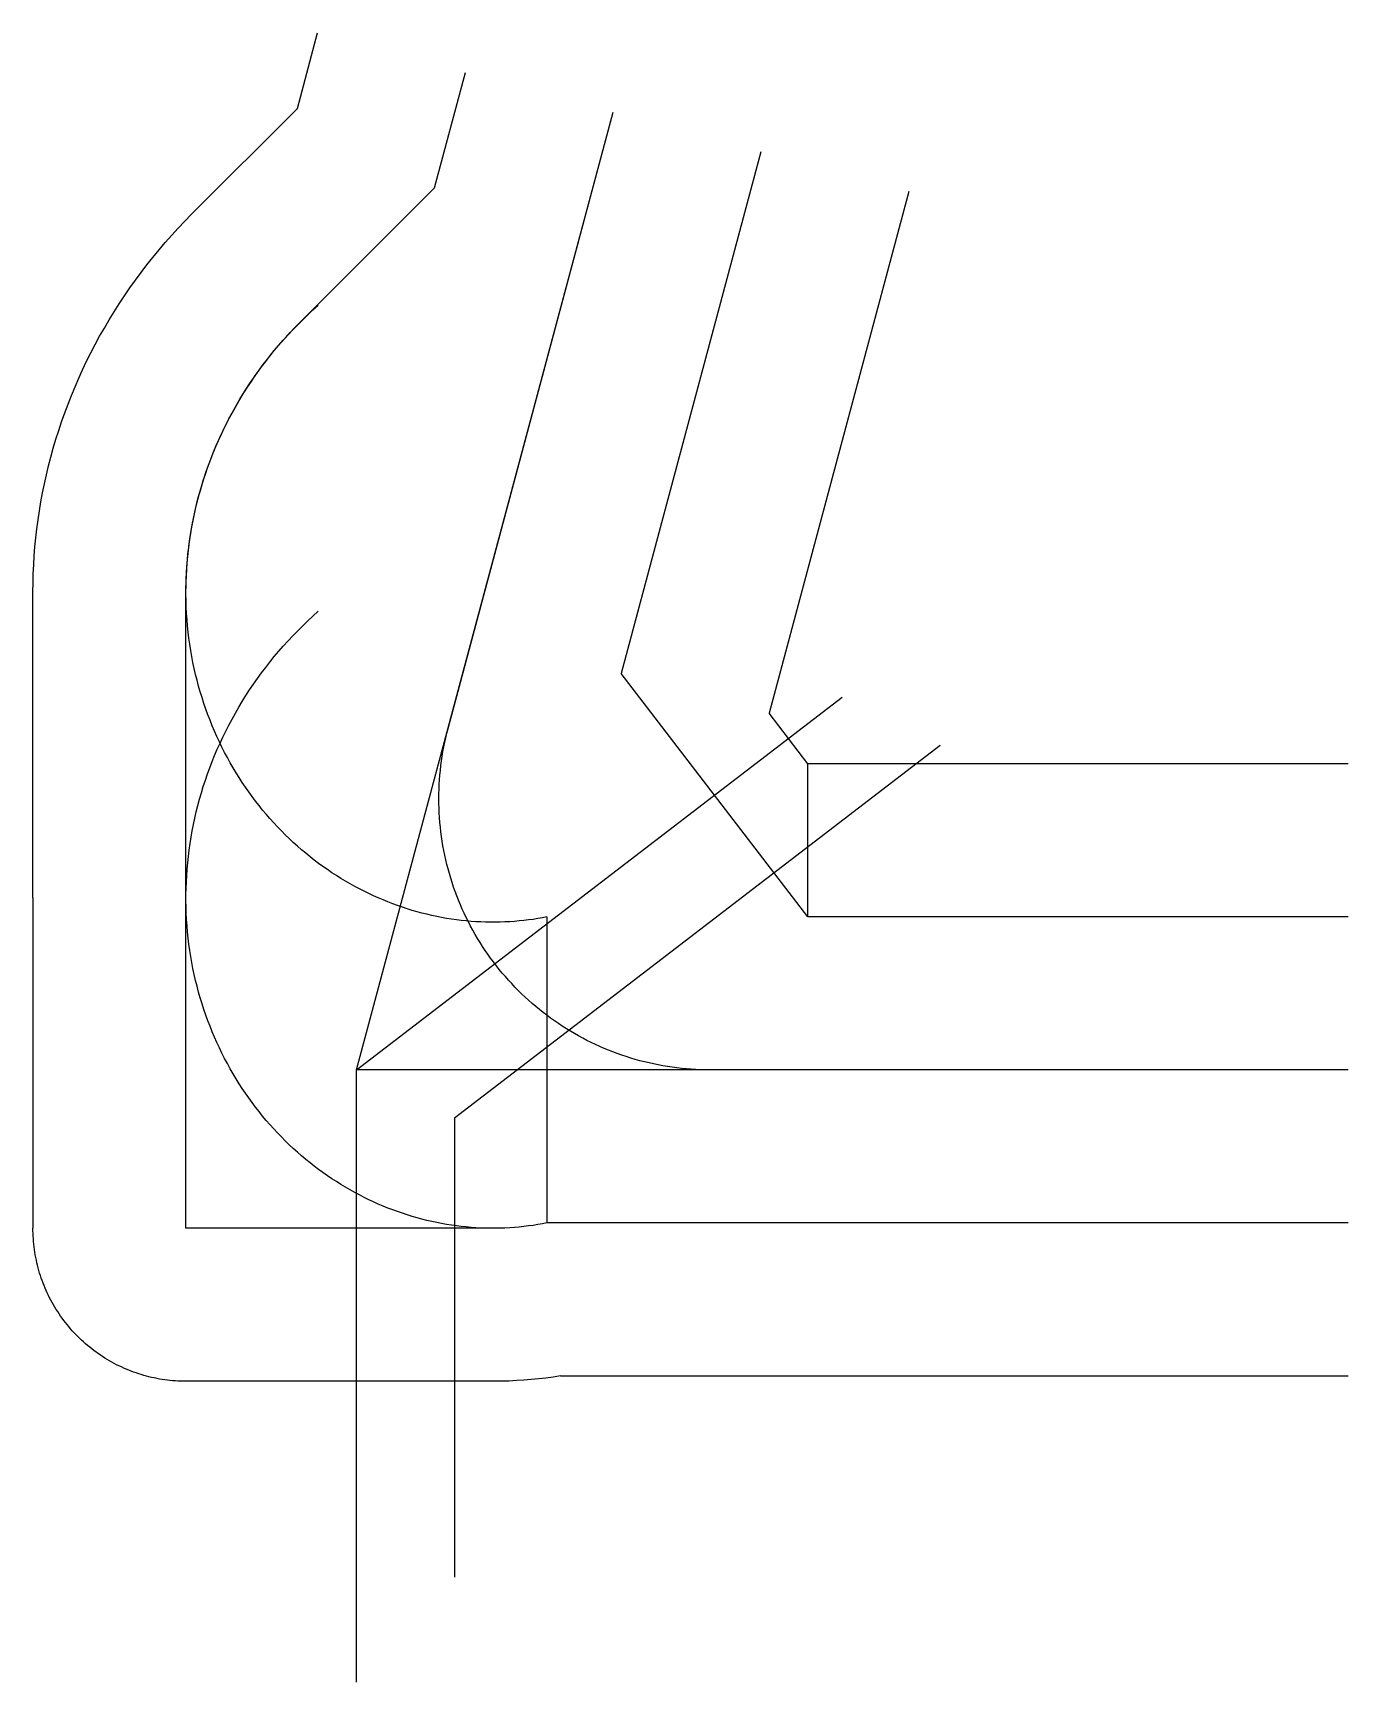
# Model space of a CAD drawing. Header units: metres. Extents: x -4897 to 15000, y -9260 to 15687.
import ezdxf

# ---------------------------------------------------------------- set-up
doc = ezdxf.new("R2010")
doc.units = ezdxf.units.M

msp = doc.modelspace()

# ---------------------------------------------------------------- linework, layer by layer
at = {"color": 1}
for p, q in [((-896, 14544), (-590, 15687)), ((1179, 13345), (1646, 15088)), ((-2496, 12945), (-896, 14544)), ((0, 0), (3882, 14489)), ((6118, 13890), (4004, 5997)), ((-859, 11308), (1179, 13345)), ((8355, 13291), (6240, 5398)), ((-4897, 2602), (-4897, 7232)), ((-2582, 2602), (-2582, 7232)), ((6829, 2315), (4004, 5997)), ((6829, 4630), (6240, 5398)), ((15000, 4630), (6829, 4630)), ((6829, 2315), (6829, 4630)), ((-4897, 2602), (-4897, -2396)), ((-4897, 2602), (-4897, 2602)), ((-2582, -2396), (-2582, 2602)), ((-2582, 2602), (-2582, 2602)), ((2880, 2315), (2880, -2315)), ((15000, 2315), (6829, 2315)), ((15000, 0), (0, 0)), ((2067, -2396), (-2582, -2396)), ((15000, -2315), (2880, -2315)), ((2067, -4711), (-2582, -4711)), ((3086, -4630), (15000, -4630))]:
    msp.add_line(p, q, dxfattribs=at)
for points in [[(15000, 0), (5347, 0), (5276, 1), (5204, 2), (5132, 6), (5061, 10), (4990, 16), (4918, 22), (4847, 31), (4776, 40), (4705, 51), (4635, 62), (4564, 75), (4494, 90), (4424, 105), (4355, 122), (4285, 140), (4216, 159), (4148, 179), (4079, 201), (4011, 224), (3944, 247), (3877, 273), (3810, 299), (3744, 326), (3678, 355), (3613, 384), (3548, 415), (3484, 447), (3421, 480), (3358, 514), (3296, 550), (3234, 586), (3173, 623), (3112, 662), (3053, 701), (2994, 742), (2935, 784), (2878, 826), (2821, 870), (2765, 914), (2710, 960), (2655, 1006), (2602, 1054), (2549, 1102), (2497, 1152), (2446, 1202), (2396, 1253), (2346, 1305), (2298, 1358), (2251, 1411), (2204, 1466), (2159, 1521), (2114, 1577), (2070, 1634), (2028, 1691), (1986, 1750), (1946, 1809), (1906, 1868), (1868, 1929), (1830, 1990), (1794, 2051), (1759, 2114), (1724, 2177), (1691, 2240), (1659, 2304), (1629, 2369), (1599, 2434), (1570, 2500), (1543, 2566), (1517, 2633), (1492, 2700), (1468, 2767), (1445, 2835), (1423, 2903), (1403, 2972), (1384, 3041), (1366, 3110), (1349, 3180), (1334, 3250), (1320, 3320), (1306, 3391), (1295, 3461), (1284, 3532), (1275, 3603), (1267, 3674), (1260, 3745), (1254, 3817), (1250, 3888), (1247, 3960), (1245, 4031), (1244, 4103), (1245, 4175), (1247, 4246), (1250, 4318), (1254, 4389), (1260, 4461), (1267, 4532), (1275, 4603), (1284, 4674), (1295, 4745), (1306, 4815), (1320, 4886), (1334, 4956), (1349, 5026), (1366, 5096), (1384, 5165), (1384, 5165), (3882, 14489)], [(-4897, 7232), (-4896, 7368), (-4892, 7504), (-4886, 7640), (-4878, 7776), (-4867, 7913), (-4854, 8049), (-4838, 8186), (-4820, 8322), (-4800, 8458), (-4777, 8595), (-4752, 8731), (-4724, 8866), (-4694, 9002), (-4662, 9137), (-4627, 9272), (-4590, 9407), (-4550, 9541), (-4508, 9674), (-4463, 9807), (-4416, 9940), (-4367, 10072), (-4315, 10203), (-4261, 10333), (-4205, 10463), (-4146, 10592), (-4085, 10721), (-4021, 10848), (-3956, 10974), (-3888, 11100), (-3817, 11224), (-3744, 11348), (-3669, 11470), (-3592, 11591), (-3513, 11712), (-3431, 11830), (-3347, 11948), (-3261, 12065), (-3173, 12180), (-3082, 12293), (-2990, 12406), (-2895, 12516), (-2798, 12626), (-2699, 12734), (-2598, 12840), (-2496, 12945), (-2496, 12945)], [(2880, 2315), (2811, 2302), (2742, 2289), (2672, 2278), (2601, 2269), (2531, 2260), (2459, 2253), (2388, 2246), (2316, 2242), (2244, 2238), (2171, 2235), (2099, 2234), (2026, 2234), (1952, 2236), (1879, 2238), (1805, 2242), (1731, 2247), (1657, 2254), (1583, 2262), (1509, 2271), (1435, 2282), (1360, 2293), (1286, 2307), (1212, 2321), (1137, 2337), (1063, 2354), (989, 2373), (915, 2393), (841, 2414), (767, 2437), (693, 2461), (620, 2486), (546, 2513), (473, 2541), (401, 2571), (328, 2601), (256, 2634), (184, 2667), (113, 2702), (42, 2738), (-29, 2776), (-99, 2815), (-168, 2855), (-238, 2897), (-306, 2940), (-374, 2984), (-442, 3030), (-509, 3077), (-575, 3125), (-641, 3175), (-705, 3225), (-770, 3277), (-833, 3331), (-896, 3386), (-958, 3441), (-1019, 3499), (-1079, 3557), (-1139, 3617), (-1197, 3677), (-1255, 3739), (-1312, 3803), (-1368, 3867), (-1423, 3932), (-1476, 3999), (-1529, 4067), (-1581, 4136), (-1632, 4206), (-1681, 4277), (-1730, 4349), (-1777, 4422), (-1824, 4496), (-1869, 4571), (-1912, 4648), (-1955, 4725), (-1997, 4803), (-2037, 4882), (-2076, 4962), (-2113, 5043), (-2149, 5124), (-2184, 5207), (-2218, 5290), (-2250, 5374), (-2281, 5459), (-2310, 5545), (-2338, 5632), (-2365, 5719), (-2390, 5807), (-2414, 5895), (-2436, 5984), (-2456, 6074), (-2476, 6164), (-2493, 6255), (-2509, 6347), (-2524, 6439), (-2537, 6531), (-2548, 6624), (-2558, 6718), (-2566, 6811), (-2572, 6906), (-2577, 7000), (-2580, 7095), (-2582, 7190), (-2582, 7285), (-2580, 7381), (-2576, 7477), (-2571, 7573), (-2564, 7669), (-2556, 7765), (-2546, 7861), (-2534, 7957), (-2520, 8054), (-2505, 8150), (-2488, 8247), (-2469, 8343), (-2448, 8439), (-2426, 8535), (-2402, 8631), (-2376, 8726), (-2349, 8822), (-2320, 8917), (-2289, 9012), (-2256, 9107), (-2222, 9201), (-2185, 9295), (-2148, 9388), (-2108, 9481), (-2067, 9573), (-2024, 9665), (-1979, 9757), (-1933, 9848), (-1884, 9938), (-1835, 10028), (-1783, 10117), (-1730, 10205), (-1675, 10292), (-1619, 10379), (-1561, 10465), (-1501, 10550), (-1439, 10635), (-1376, 10718), (-1312, 10800), (-1246, 10882), (-1178, 10963), (-1109, 11042), (-1038, 11121), (-965, 11198), (-892, 11274), (-816, 11350), (-739, 11424), (-661, 11497), (-581, 11568), (-581, 11568)], [(-2582, 7232), (-2581, 7327), (-2579, 7423), (-2574, 7519), (-2569, 7615), (-2561, 7711), (-2552, 7807), (-2541, 7903), (-2528, 8000), (-2514, 8096), (-2497, 8193), (-2480, 8289), (-2460, 8385), (-2439, 8481), (-2416, 8577), (-2391, 8673), (-2364, 8768), (-2336, 8864), (-2306, 8959), (-2275, 9054), (-2241, 9148), (-2206, 9242), (-2169, 9336), (-2130, 9429), (-2090, 9522), (-2048, 9614), (-2004, 9706), (-1959, 9797), (-1912, 9887), (-1863, 9977), (-1812, 10067), (-1760, 10155), (-1706, 10243), (-1651, 10331), (-1593, 10417), (-1535, 10503), (-1474, 10587), (-1412, 10671), (-1348, 10754), (-1283, 10836), (-1216, 10918), (-1148, 10998), (-1078, 11077), (-1006, 11155), (-933, 11232), (-859, 11308), (-859, 11308)], [(2880, -2315), (2811, -2328), (2742, -2341), (2672, -2352), (2601, -2361), (2531, -2370), (2459, -2377), (2388, -2384), (2316, -2388), (2244, -2392), (2171, -2395), (2099, -2396), (2026, -2396), (1952, -2394), (1879, -2392), (1805, -2388), (1731, -2383), (1657, -2376), (1583, -2368), (1509, -2359), (1435, -2348), (1360, -2337), (1286, -2323), (1212, -2309), (1137, -2293), (1063, -2276), (989, -2257), (915, -2237), (841, -2216), (767, -2193), (693, -2169), (620, -2144), (546, -2117), (473, -2089), (401, -2059), (328, -2029), (256, -1996), (184, -1963), (113, -1928), (42, -1892), (-29, -1854), (-99, -1815), (-168, -1775), (-238, -1733), (-306, -1690), (-374, -1646), (-442, -1600), (-509, -1553), (-575, -1505), (-641, -1455), (-705, -1405), (-770, -1353), (-833, -1299), (-896, -1244), (-958, -1189), (-1019, -1131), (-1079, -1073), (-1139, -1013), (-1197, -953), (-1255, -891), (-1312, -827), (-1368, -763), (-1423, -698), (-1476, -631), (-1529, -563), (-1581, -494), (-1632, -424), (-1681, -353), (-1730, -281), (-1777, -208), (-1824, -134), (-1869, -59), (-1912, 18), (-1955, 95), (-1997, 173), (-2037, 252), (-2076, 332), (-2113, 413), (-2149, 494), (-2184, 577), (-2218, 660), (-2250, 744), (-2281, 829), (-2310, 915), (-2338, 1002), (-2365, 1089), (-2390, 1177), (-2414, 1265), (-2436, 1354), (-2456, 1444), (-2476, 1534), (-2493, 1625), (-2509, 1717), (-2524, 1809), (-2537, 1901), (-2548, 1994), (-2558, 2088), (-2566, 2181), (-2572, 2276), (-2577, 2370), (-2580, 2465), (-2582, 2560), (-2582, 2655), (-2580, 2751), (-2576, 2847), (-2571, 2943), (-2564, 3039), (-2556, 3135), (-2546, 3231), (-2534, 3327), (-2520, 3424), (-2505, 3520), (-2488, 3617), (-2469, 3713), (-2448, 3809), (-2426, 3905), (-2402, 4001), (-2376, 4096), (-2349, 4192), (-2320, 4287), (-2289, 4382), (-2256, 4477), (-2222, 4571), (-2185, 4665), (-2148, 4758), (-2108, 4851), (-2067, 4943), (-2024, 5035), (-1979, 5127), (-1933, 5218), (-1884, 5308), (-1835, 5398), (-1783, 5487), (-1730, 5575), (-1675, 5662), (-1619, 5749), (-1561, 5835), (-1501, 5920), (-1439, 6005), (-1376, 6088), (-1312, 6170), (-1246, 6252), (-1178, 6333), (-1109, 6412), (-1038, 6491), (-965, 6568), (-892, 6644), (-816, 6720), (-739, 6794), (-661, 6867), (-581, 6938), (-581, 6938)], [(0, -9260), (0, 0), (7346, 5637)], [(8828, 4906), (1482, -731), (1482, -7676)], [(-2582, -4711), (-2622, -4711), (-2663, -4710), (-2703, -4708), (-2743, -4705), (-2784, -4702), (-2824, -4698), (-2864, -4694), (-2904, -4688), (-2944, -4682), (-2984, -4676), (-3024, -4668), (-3063, -4660), (-3103, -4652), (-3142, -4642), (-3181, -4632), (-3220, -4621), (-3259, -4610), (-3297, -4598), (-3336, -4585), (-3374, -4571), (-3412, -4557), (-3449, -4542), (-3486, -4527), (-3524, -4511), (-3560, -4494), (-3597, -4477), (-3633, -4459), (-3669, -4440), (-3704, -4421), (-3739, -4401), (-3774, -4380), (-3809, -4359), (-3843, -4337), (-3876, -4315), (-3910, -4292), (-3943, -4269), (-3975, -4245), (-4007, -4220), (-4039, -4195), (-4070, -4169), (-4101, -4143), (-4131, -4116), (-4161, -4089), (-4190, -4061), (-4219, -4033), (-4247, -4004), (-4275, -3975), (-4302, -3945), (-4329, -3915), (-4355, -3884), (-4381, -3853), (-4406, -3821), (-4431, -3789), (-4455, -3757), (-4478, -3724), (-4501, -3690), (-4523, -3657), (-4545, -3623), (-4566, -3588), (-4587, -3553), (-4607, -3518), (-4626, -3483), (-4645, -3447), (-4663, -3411), (-4680, -3374), (-4697, -3338), (-4713, -3301), (-4728, -3263), (-4743, -3226), (-4757, -3188), (-4771, -3150), (-4784, -3111), (-4796, -3073), (-4807, -3034), (-4818, -2995), (-4828, -2956), (-4838, -2917), (-4846, -2877), (-4854, -2838), (-4862, -2798), (-4868, -2758), (-4874, -2718), (-4880, -2678), (-4884, -2638), (-4888, -2598), (-4891, -2557), (-4894, -2517), (-4896, -2477), (-4897, -2436), (-4897, -2396)], [(2880, -2315), (2811, -2328), (2742, -2341), (2672, -2352), (2601, -2361), (2531, -2370), (2459, -2377), (2388, -2384), (2316, -2388), (2244, -2392), (2171, -2395), (2099, -2396), (2067, -2396)], [(3086, -4630), (2976, -4647), (2865, -4661), (2754, -4674), (2643, -4685), (2531, -4694), (2418, -4701), (2306, -4707), (2193, -4710), (2079, -4711), (2067, -4711)]]:
    msp.add_lwpolyline(points, dxfattribs=at)

doc.saveas('drawing.dxf')
